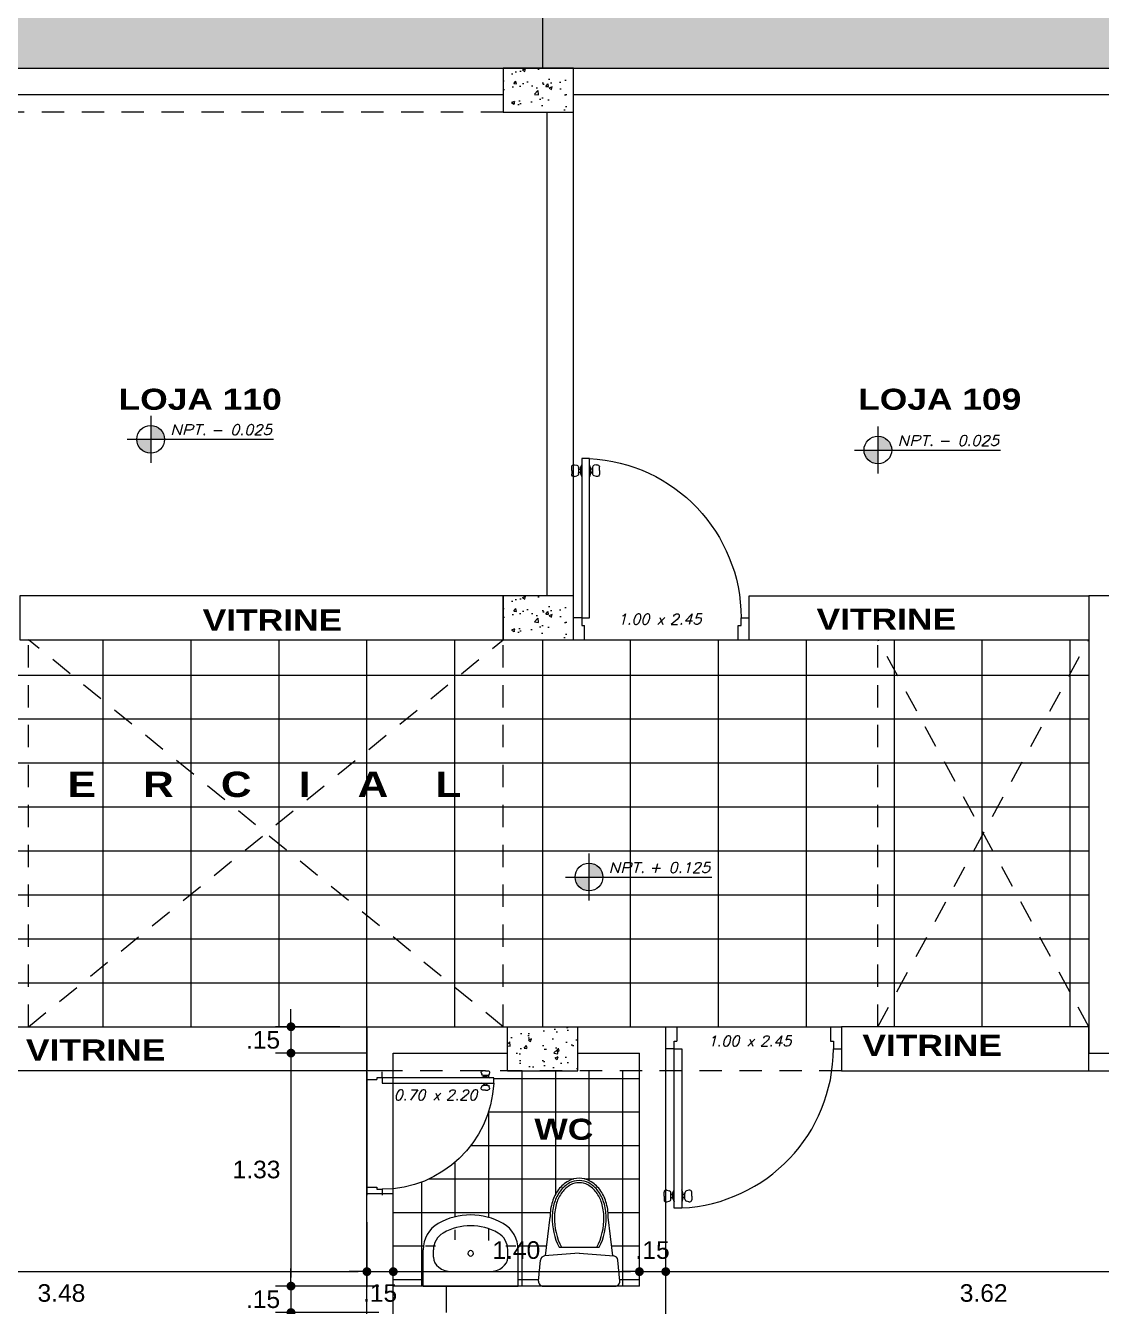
# Model space of a CAD drawing. Header units: millimetres. Extents: x 2178 to 2304, y 1220 to 1359.
# Drawn here: x 2219.09 to 2225.2, y 1332.73 to 1340.01 of the extents above; entities that cross this region are included whole.
import ezdxf
from ezdxf.enums import TextEntityAlignment as Align

# ---------------------------------------------------------------- set-up
doc = ezdxf.new("R2010")
doc.units = ezdxf.units.MM
doc.linetypes.add('CENTER', pattern=[50.800000000000004, 31.75, -6.35, 6.35, -6.35])
doc.linetypes.add('HIDDEN', pattern=[9.524999999999999, 6.35, -3.175])
doc.layers.get('0').update_dxf_attribs({"lineweight": 0})
for name, color, linetype, lineweight in [('carpinteria', 12, 'Continuous', 5), ('COTAS', 40, 'Continuous', 20), ('Ejes22', 50, 'CENTER', 9), ('Mobiliario', 52, 'Continuous', 5), ('PLUMA 1', 46, 'Continuous', 13), ('PLUMA 7', 10, 'Continuous', 0), ('PLUMA4', 160, 'Continuous', 40), ('PROY', 13, 'HIDDEN', 13), ('TEXTO', 5, 'Continuous', 18), ('TEXTOS', 42, 'Continuous', 13)]:
    doc.layers.add(name, color=color, linetype=linetype, lineweight=lineweight)
doc.layers.add('pisos....', color=7, linetype='Continuous', lineweight=5, true_color=0x7c7f7e)
doc.styles.add('ARIAL', font='arial.ttf')
doc.styles.add('ARIAL-N', font='arialbd.ttf')
doc.styles.add('SIMPLEX', font='simplex.shx', dxfattribs={"width": 1.2, "oblique": 15})
doc.dimstyles.new('RPM 50', dxfattribs={"dimtxt": 0.1, "dimasz": 0.05, "dimexe": 0.08849999999999973, "dimexo": 0.1535, "dimgap": 0.07099999999999997, "dimtad": 2, "dimtih": 1, "dimtoh": 1, "dimzin": 4, "dimdsep": 46, "dimtxsty": 'ARIAL', "dimblk": 'DOT', "dimcen": 0.4, "dimdle": 0.25, "dimclrd": 8, "dimclre": 8, "dimclrt": 9, "dimadec": 0, "dimazin": 0, "dimtfac": 1, "dimtix": 1, "dimtmove": 0, "dimatfit": 3, "dimldrblk": 'DOT', "dimfxl": 0.5, "dimfxlon": 1, "dimlwd": 0, "dimlwe": 0, "dimarcsym": 0})

# ---------------------------------------------------------------- blocks, each defined once
blk = doc.blocks.new('puerta de 0.80')
for p, q in [((0, 0.7578726278069325), (0, 0.8078726278070008)), ((0, 0.05787262780700075), (0, 0.8078726278070008)), ((0, 0.7578726278069325), (0.06500000000005457, 0.7578726278069325)), ((0.06500000000005457, 0.7578726278069325), (0.06500000000005457, 0.770372627806978)), ((0.06500000000005457, 0.770372627806978), (0.1000000000000227, 0.770372627806978)), ((0.1000000000000227, 0.770372627806978), (0.1000000000000227, 0.8078726278070008)), ((0.7699992280930701, 0.1257452267906274), (0.753031481821381, 0.1257452267906274)), ((0.7699992280930701, 0.1257452267906274), (0.7869669743646455, 0.1257452267906274)), ((0.1000000000000227, 0.08037262780703713), (0.8250000000000455, 0.08037262780703713)), ((0.1000000000000227, 0.04537262780695528), (0.1000000000000227, 0.08037262780703713)), ((0.743372223558481, 0.1131570363396577), (0.7462233707656196, 0.1025164101029077)), ((0.7820575276252839, 0.09510460055400927), (0.7558826290285197, 0.09510460055400927)), ((0.7558826290285197, 0.09510460055400927), (0.7579409285608563, 0.09510460055400927)), ((0.7820575276252839, 0.08545825626470105), (0.7558826290285197, 0.08545825626470105)), ((0.762940928560738, 0.09010460055401381), (0.762940928560738, 0.08545825626470105)), ((0.7770575276252885, 0.09010460055401381), (0.7770575276252885, 0.08545825626470105)), ((0.7841158271576205, 0.09510460055400927), (0.7820575276252839, 0.09510460055400927)), ((0.7966262326275455, 0.1131570363396577), (0.7937750854204069, 0.1025164101029077)), ((0.8250000000000455, 0.08037262780703713), (0.8250000000000455, 0.04537262780695528)), ((0, 0.007872627806932542), (0, 0.05787262780700075)), ((0, 0.05787262780700075), (0.06500000000005457, 0.05787262780700075)), ((0.06500000000005457, 0.04537262780695528), (0.06500000000005457, 0.05787262780700075)), ((0.1000000000000227, 0.04537262780695528), (0.06500000000005457, 0.04537262780695528)), ((0.8250000000000455, 0.04537262780695528), (0.1000000000000227, 0.04537262780695528)), ((0.1000000000000227, 0.04537262780695528), (0.1000000000000227, 0.007872627806932542)), ((0.743372223558481, 0.01258821927433473), (0.7462233707656196, 0.02322884551108473)), ((0.7699992280930701, 2.882325134123676e-08), (0.753031481821381, 2.882325134123676e-08)), ((0.7820575276252839, 0.04028699934929136), (0.7558826290285197, 0.04028699934929136)), ((0.7820575276252839, 0.03064065505998315), (0.7558826290285197, 0.03064065505998315)), ((0.7558826290285197, 0.03064065505998315), (0.7579409285608563, 0.03064065505998315)), ((0.762940928560738, 0.0356406550599786), (0.762940928560738, 0.04028699934929136)), ((0.7699992280930701, 2.882325134123676e-08), (0.7869669743646455, 2.882325134123676e-08)), ((0.8250000000000455, 0.04537262780695528), (0.7720000000000482, 0.04537262780695528)), ((0.7770575276252885, 0.0356406550599786), (0.7770575276252885, 0.04028699934929136)), ((0.7841158271576205, 0.03064065505998315), (0.7820575276252839, 0.03064065505998315)), ((0.7966262326275455, 0.01258821927433473), (0.7937750854204069, 0.02322884551108473))]:
    blk.add_line(p, q)
at = {"linetype": 'Continuous', "lineweight": 0}
for p, q in [((0.7558826290285197, 0.08545825626470105), (0.7419099796773025, 0.08037262780692345)), ((0.7820575276252839, 0.08545825626470105), (0.796030176976501, 0.08037262780692345)), ((0.7558826290285197, 0.04028699934929136), (0.7419099796773025, 0.04537262780695528)), ((0.7820575276252839, 0.04028699934929136), (0.796030176976501, 0.04537262780695528))]:
    blk.add_line(p, q, dxfattribs=at)
for centre, radius, start, end in [((0.1000000000000227, 0.04537262780695528), 0.725, 2.767078666097358, 90), ((0.753031481821381, 0.1157452267906365), 0.01, 90, 195.0000000000087), ((0.7869669743646455, 0.1157452267906365), 0.01, 344.9999999999912, 90), ((0.7558826290285197, 0.1051046005540002), 0.01, 195.0000000001698, 270), ((0.7579409285607426, 0.09010460055401381), 0.005, 0, 90), ((0.7820575276252839, 0.09010460055401381), 0.005, 90, 180), ((0.7841158271575068, 0.1051046005540002), 0.01, 270, 344.9999999998302), ((0.753031481821381, 0.01000002882324225), 0.01, 164.9999999999913, 270), ((0.7558826290285197, 0.02064065505999224), 0.01, 90, 164.9999999998302), ((0.7579409285607426, 0.0356406550599786), 0.005, 270, 0), ((0.7820575276252839, 0.0356406550599786), 0.005, 180, 270), ((0.7841158271575068, 0.02064065505999224), 0.01, 15.00000000016984, 90), ((0.7869669743646455, 0.01000002882324225), 0.01, 270, 15.00000000000872)]:
    blk.add_arc(centre, radius, start, end)
blk = doc.blocks.new('P')
at = {"style": 'SIMPLEX', "oblique": 15}
blk.add_text('x', height=0.06, dxfattribs=at).set_placement((-0.01697368369676155, 0.0255492955629677))
blk.add_attdef('L', text='', height=0.06, dxfattribs=at).set_placement((-0.057659880294743, 0.02554929556297481), align=Align.RIGHT)
blk.add_attdef('H', (0.05806964743619147, 0.02554929556297481), '', height=0.06, dxfattribs=at)
blk = doc.blocks.new('LAVATORIO')
at = {"layer": 'PLUMA 1', "linetype": 'Continuous', "lineweight": 20}
for p, q in [((-0.2999934783219942, 0.2071363636785648), (-0.2999934783219942, -0.02195454545901754)), ((-0.2999934783219942, 0.2071363636785648), (0.2999934783219942, 0.2071363636785648)), ((0.2999934783219942, 0.2071363636785648), (0.2999934783219942, -0.02195454545901754)), ((-0.1188260869807323, 0.1148181818415779), (0.1188260869807323, 0.1148181818415779)), ((-0.234782608743501, 0.02386363636850319), (-0.234782608743501, -0.02195454545901754)), ((0.234782608743501, 0.02386363636850319), (0.234782608743501, -0.02195454545901754))]:
    blk.add_line(p, q, dxfattribs=at)
blk.add_circle((0, 0), 0.01750000000356522, dxfattribs=at)
at = {"layer": 'PLUMA 1', "linetype": 'Continuous', "lineweight": 20, "extrusion": (0, 0, -1)}
for centre, major_axis, ratio, start_param, end_param in [((-0.1188260869807323, 0.02386363636850319), (0.1159565217627687, 2.11200665065676e-14), 0.7846746081733931, 3.141592653590338, 4.712388980384833), ((0.1188260869807323, 0.02386363636850319), (-0.1159565217627687, 9.952126509930016e-14), 0.7846746081733929, 1.570796326794223, 3.1415926535887), ((-0.1188521754517069, -0.02195454545901754), (2.795176774598603e-13, 0.1893818215381344), 0.9565217391304283, 3.638567482427635, 4.712388980383277), ((-0.1188521754517069, -0.02195454545901754), (-1.25662522260505e-12, 0.1212000033427651), 0.9565217391302343, 3.638567482442401, 4.712388980394607), ((0.1188521754517069, -0.02195454545901754), (1.256475748923904e-12, 0.1212000033427651), 0.9565217391302343, 1.57079632678498, 2.644617824737187), ((0.1188521754517069, -0.02195454545901754), (-2.791350386132135e-13, 0.1893818215381344), 0.9565217391304283, 1.570796326796306, 2.64461782475195), ((0, 0.2071363636785648), (-2.207522384136759e-16, 0.3818181859691521), 0.9565217391303741, 2.64461781258921, 3.638567494590378), ((0, 0.2071363636785648), (1.873049312265182e-16, 0.4500000041648561), 0.9565217391303545, 2.644617814432515, 3.638567492747071)]:
    blk.add_ellipse(centre, major_axis=major_axis, ratio=ratio, start_param=start_param, end_param=end_param, dxfattribs=at)
blk = doc.blocks.new('A$C17BD6781')
at = {"layer": 'Mobiliario', "linetype": 'Continuous'}
for p, q in [((0.0470258381902795, 0.2024778968581415), (0.07702583819028064, 0.4624778968581325)), ((0.4970258381902681, 0.2024778968581415), (0.467025838190267, 0.4624778968581325)), ((0.1371245447934086, 0.2600000207519599), (0.406927131587139, 0.2600000207519599)), ((2.658856601556181e-08, 0.03271609313324575), (0.01291432294007677, 0.1747733529997788)), ((0.2720258381902738, 0.2200000207519395), (0.04046188830088226, 0.2019667219995256)), ((0.2720258381902738, 0.2200000207519395), (0.5035897880796654, 0.2019667219995256)), ((0.5440516497919816, 0.03271609313324575), (0.5311373534404709, 0.1747733529997788)), ((0.0298768227825974, 2.075196903206233e-08), (0.5141748535979502, 2.075196903206233e-08))]:
    blk.add_line(p, q, dxfattribs=at)
for points in [[(0.467025838190267, 0.4624778968581325, 0.07568148098942781), (0.4514763274974598, 0.564619449634364, 0.08594715031423093), (0.409911660521658, 0.6457161817953931, 0.1060218382171382), (0.3436150782673906, 0.7032144903049868, 0.1264657149685374), (0.2720258381902738, 0.7216159645624032, 0.1264657149685252), (0.2004365981131571, 0.7032144903049868, 0.1060218382171112), (0.1341400158588897, 0.6457161817953931, 0.08594715031425326), (0.09257534888308783, 0.564619449634364, 0.07568148098944026), (0.07702583819028064, 0.4624778968581325, 0.07568148098943636)], [(0.4520258381902806, 0.4624778968581325, 0.0756814809893859), (0.4371558434836231, 0.5601558482174767, 0.08594715031428633), (0.3979260275471859, 0.6366970575473658, 0.1060218382171535), (0.3363817185640983, 0.6900737708649274, 0.1264657149685132), (0.2720258381902738, 0.7066159645624168, 0.1264657149686313), (0.2076699578163925, 0.6900737708648705, 0.1060218382170392), (0.1461256488333618, 0.6366970575473658, 0.08594715031415015), (0.1068958328969813, 0.5601558482175903, 0.07568148098951734), (0.092025838190267, 0.4624778968581325, 0.07568148098951734)], [(0.4370258381902659, 0.4624778968581325, 0.07568148098938046), (0.422835359469758, 0.5556922468005894, 0.08594715031429338), (0.3859403945727138, 0.6276779332993385, 0.1060218382171472), (0.3291483588608344, 0.6769330514248111, 0.1264657149685263), (0.2720258381902738, 0.6916159645624305, 0.1264657149686292), (0.2149033175196564, 0.6769330514248111, 0.1060218382170225), (0.1581112818078338, 0.6276779332993385, 0.08594715031417827), (0.1212163169108464, 0.5556922468007031, 0.07568148098950629), (0.1070258381902818, 0.4624778968581325, 0.07568148098950629)]]:
    blk.add_lwpolyline(points, format="xyb", dxfattribs=at)
for centre, radius, start, end in [((0.5137349313203856, 0.4501454030077241), 0.4218893808016409, 178.3249151335759, 206.7885795011672), ((0.5137349313203856, 0.4501454030077241), 0.4068893808016409, 178.3249151335759, 207.8601275501853), ((0.03031674506016202, 0.4501454030077241), 0.4068893808016409, 332.1398724498131, 1.675084866424104), ((0.03031674506016202, 0.4501454030077241), 0.4218893808016409, 333.2114204988328, 1.675084866424104), ((0.04279111913410816, 0.1720572806184748), 0.03, 94.45298473469602, 174.8055710922652), ((0.5012605572464395, 0.1720572806184748), 0.03, 5.194428907734862, 85.54701526530398), ((0.0298768227825974, 0.03000002075194175), 0.03, 174.8055710922652, 270), ((0.5141748535979502, 0.03000002075194175), 0.03, 270, 5.194428907734862)]:
    blk.add_arc(centre, radius, start, end, dxfattribs=at)
blk = doc.blocks.new('_DOT')
at = {"color": 0, "linetype": 'ByBlock'}
blk.add_line((-0.5, 0), (-1, 0), dxfattribs=at)
at = {"color": 0, "linetype": 'ByBlock', "const_width": 0.5}
blk.add_lwpolyline([(-0.25, 0, 1), (0.25, 0, 1)], format="xyb", close=True, dxfattribs=at)
blk = doc.blocks.new('*D984')
at = {"color": 8, "lineweight": 0, "transparency": 16777216}
for p, q in [((2218.051313205591, 1344.919712895096), (2218.051313205591, 1345.508212895096)), ((2221.801313205591, 1344.919712895096), (2221.801313205591, 1345.508212895096)), ((2218.101313205591, 1345.419712895096), (2221.751313205591, 1345.419712895096))]:
    blk.add_line(p, q, dxfattribs=at)
at = {"layer": 'Defpoints', "color": 0, "transparency": 16777216}
for p in [(2221.801313205591, 1345.419712895096), (2221.801313205591, 1339.769712895096), (2218.051313205591, 1338.819712895096)]:
    blk.add_point(p, dxfattribs=at)
at = {"color": 8, "lineweight": 0, "transparency": 16777216, "xscale": 0.05, "yscale": 0.05, "zscale": 0.05, "rotation": 180}
blk.add_blockref('_DOT', (2218.051313205591, 1345.419712895096), dxfattribs=at)
at = {"color": 8, "lineweight": 0, "transparency": 16777216, "xscale": 0.05, "yscale": 0.05, "zscale": 0.05}
blk.add_blockref('_DOT', (2221.801313205591, 1345.419712895096), dxfattribs=at)
at = {"color": 9, "transparency": 16777216, "insert": (2219.926313205591, 1345.541804300281), "char_height": 0.1, "attachment_point": 5, "style": 'ARIAL'}
blk.add_mtext('3.75', dxfattribs=at)
blk = doc.blocks.new('*D985')
at = {"color": 8, "lineweight": 0, "transparency": 16777216}
for p, q in [((2221.801313205591, 1344.919712895096), (2221.801313205591, 1345.508212895096)), ((2222.201313205591, 1344.919712895096), (2222.201313205591, 1345.508212895096)), ((2221.851313205591, 1345.419712895096), (2222.151313205591, 1345.419712895096))]:
    blk.add_line(p, q, dxfattribs=at)
at = {"layer": 'Defpoints', "color": 0, "transparency": 16777216}
for p in [(2222.201313205591, 1345.419712895096), (2221.801313205591, 1339.769712895096), (2222.201313205591, 1339.769712895096)]:
    blk.add_point(p, dxfattribs=at)
at = {"color": 8, "lineweight": 0, "transparency": 16777216, "xscale": 0.05, "yscale": 0.05, "zscale": 0.05, "rotation": 180}
blk.add_blockref('_DOT', (2221.801313205591, 1345.419712895096), dxfattribs=at)
at = {"color": 8, "lineweight": 0, "transparency": 16777216, "xscale": 0.05, "yscale": 0.05, "zscale": 0.05}
blk.add_blockref('_DOT', (2222.201313205591, 1345.419712895096), dxfattribs=at)
at = {"color": 9, "transparency": 16777216, "insert": (2222.001313205591, 1345.541770193869), "char_height": 0.1, "attachment_point": 5, "style": 'ARIAL'}
blk.add_mtext('.40', dxfattribs=at)
blk = doc.blocks.new('*D986')
at = {"color": 8, "lineweight": 0, "transparency": 16777216}
for p, q in [((2222.201313205591, 1344.919712895096), (2222.201313205591, 1345.508212895096)), ((2226.181313205591, 1344.919712895096), (2226.181313205591, 1345.508212895096)), ((2222.251313205591, 1345.419712895096), (2226.131313205591, 1345.419712895096))]:
    blk.add_line(p, q, dxfattribs=at)
at = {"layer": 'Defpoints', "color": 0, "transparency": 16777216}
for p in [(2226.181313205591, 1345.419712895096), (2222.201313205591, 1339.769712895096), (2226.181313205591, 1339.769712895096)]:
    blk.add_point(p, dxfattribs=at)
at = {"color": 8, "lineweight": 0, "transparency": 16777216, "xscale": 0.05, "yscale": 0.05, "zscale": 0.05, "rotation": 180}
blk.add_blockref('_DOT', (2222.201313205591, 1345.419712895096), dxfattribs=at)
at = {"color": 8, "lineweight": 0, "transparency": 16777216, "xscale": 0.05, "yscale": 0.05, "zscale": 0.05}
blk.add_blockref('_DOT', (2226.181313205591, 1345.419712895096), dxfattribs=at)
at = {"color": 9, "transparency": 16777216, "insert": (2224.191313205591, 1345.541804300281), "char_height": 0.1, "attachment_point": 5, "style": 'ARIAL'}
blk.add_mtext('3.98', dxfattribs=at)
blk = doc.blocks.new('N')
at = {"linetype": 'Continuous'}
h = blk.add_hatch(color=256, dxfattribs=at)
h.paths.add_polyline_path([(0, 0.1000000000000085), (0, 0), (0.1000000000000014, 0, 0.4142135623730981)])
h.paths.add_polyline_path([(-0.1000000000000014, 0, 0.4142135623730981), (0, -0.1000000000000085), (0, 0)])
for points in [[(0, 0.1700000000000017), (0, -0.1700000000000017)], [(-0.1700000000000017, 0), (0.8870854846603891, 0)]]:
    blk.add_lwpolyline(points)
blk.add_circle((0, 0), 0.1)
at = {"color": 64, "style": 'SIMPLEX', "oblique": 15, "width": 1.2}
blk.add_text('NPT.', height=0.075, dxfattribs=at).set_placement((0.1397908554024241, 0.03140925992012455))
at = {"color": 64, "style": 'SIMPLEX', "oblique": 15, "width": 1.062312430358449}
blk.add_attdef('NIV', text='', height=0.075, dxfattribs=at).set_placement((0.434891932751043, 0.03140925992012455), (0.8749927967566862, 0.03140925992012455), align=Align.FIT)
blk = doc.blocks.new('*D936')
at = {"color": 8, "lineweight": 0, "transparency": 16777216}
for p, q in [((2221.02631320559, 1333.209324345765), (2221.02631320559, 1332.838712895096)), ((2217.55131320559, 1332.927212895097), (2217.55131320559, 1333.015712895097)), ((2217.60131320559, 1332.927212895097), (2220.97631320559, 1332.927212895097))]:
    blk.add_line(p, q, dxfattribs=at)
at = {"layer": 'Defpoints', "color": 0, "transparency": 16777216}
for p in [(2221.02631320559, 1333.362824345765), (2217.55131320559, 1332.927212895097), (2221.02631320559, 1332.927212895097)]:
    blk.add_point(p, dxfattribs=at)
at = {"color": 8, "lineweight": 0, "transparency": 16777216, "xscale": 0.05, "yscale": 0.05, "zscale": 0.05, "rotation": 180}
blk.add_blockref('_DOT', (2217.55131320559, 1332.927212895097), dxfattribs=at)
at = {"color": 8, "lineweight": 0, "transparency": 16777216, "xscale": 0.05, "yscale": 0.05, "zscale": 0.05}
blk.add_blockref('_DOT', (2221.02631320559, 1332.927212895097), dxfattribs=at)
at = {"color": 9, "transparency": 16777216, "insert": (2219.28881320559, 1332.805121489912), "char_height": 0.1, "attachment_point": 5, "style": 'ARIAL'}
blk.add_mtext('3.48', dxfattribs=at)
blk = doc.blocks.new('*D937')
at = {"color": 8, "lineweight": 0, "transparency": 16777216}
for p, q in [((2221.02631320559, 1333.209324345765), (2221.02631320559, 1332.838712895096)), ((2221.17631320559, 1332.927212895097), (2221.17631320559, 1333.015712895097)), ((2220.97631320559, 1332.927212895097), (2220.92631320559, 1332.927212895097)), ((2221.02631320559, 1332.927212895097), (2221.17631320559, 1332.927212895097)), ((2221.22631320559, 1332.927212895097), (2221.27631320559, 1332.927212895097))]:
    blk.add_line(p, q, dxfattribs=at)
at = {"layer": 'Defpoints', "color": 0, "transparency": 16777216}
for p in [(2221.02631320559, 1333.362824345765), (2221.17631320559, 1332.927212895097), (2221.17631320559, 1332.844712895096)]:
    blk.add_point(p, dxfattribs=at)
at = {"color": 8, "lineweight": 0, "transparency": 16777216, "xscale": 0.05, "yscale": 0.05, "zscale": 0.05}
blk.add_blockref('_DOT', (2221.02631320559, 1332.927212895097), dxfattribs=at)
at = {"color": 8, "lineweight": 0, "transparency": 16777216, "xscale": 0.05, "yscale": 0.05, "zscale": 0.05, "rotation": 180}
blk.add_blockref('_DOT', (2221.17631320559, 1332.927212895097), dxfattribs=at)
at = {"color": 9, "transparency": 16777216, "insert": (2221.10131320559, 1332.805155596324), "char_height": 0.1, "attachment_point": 5, "style": 'ARIAL'}
blk.add_mtext('.15', dxfattribs=at)
blk = doc.blocks.new('*D938')
at = {"color": 8, "lineweight": 0, "transparency": 16777216}
for p, q in [((2221.17631320559, 1332.927212895097), (2221.17631320559, 1333.015712895097)), ((2222.57631320559, 1332.927212895097), (2222.57631320559, 1333.015712895097)), ((2221.22631320559, 1332.927212895097), (2222.52631320559, 1332.927212895097))]:
    blk.add_line(p, q, dxfattribs=at)
at = {"layer": 'Defpoints', "color": 0, "transparency": 16777216}
for p in [(2222.57631320559, 1332.927212895097), (2221.17631320559, 1332.844712895096), (2222.57631320559, 1332.844712895096)]:
    blk.add_point(p, dxfattribs=at)
at = {"color": 8, "lineweight": 0, "transparency": 16777216, "xscale": 0.05, "yscale": 0.05, "zscale": 0.05, "rotation": 180}
blk.add_blockref('_DOT', (2221.17631320559, 1332.927212895097), dxfattribs=at)
at = {"color": 8, "lineweight": 0, "transparency": 16777216, "xscale": 0.05, "yscale": 0.05, "zscale": 0.05}
blk.add_blockref('_DOT', (2222.57631320559, 1332.927212895097), dxfattribs=at)
at = {"color": 9, "transparency": 16777216, "insert": (2221.87631320559, 1333.049270193869), "char_height": 0.1, "attachment_point": 5, "style": 'ARIAL'}
blk.add_mtext('1.40', dxfattribs=at)
blk = doc.blocks.new('*D939')
at = {"color": 8, "lineweight": 0, "transparency": 16777216}
for p, q in [((2222.57631320559, 1332.927212895097), (2222.57631320559, 1333.015712895097)), ((2222.72631320559, 1332.927212895097), (2222.72631320559, 1333.015712895097)), ((2222.52631320559, 1332.927212895097), (2222.47631320559, 1332.927212895097)), ((2222.57631320559, 1332.927212895097), (2222.72631320559, 1332.927212895097)), ((2222.776313205591, 1332.927212895097), (2222.82631320559, 1332.927212895097))]:
    blk.add_line(p, q, dxfattribs=at)
at = {"layer": 'Defpoints', "color": 0, "transparency": 16777216}
for p in [(2222.72631320559, 1332.927212895097), (2222.72631320559, 1332.927212895097), (2222.57631320559, 1332.844712895096)]:
    blk.add_point(p, dxfattribs=at)
at = {"color": 8, "lineweight": 0, "transparency": 16777216, "xscale": 0.05, "yscale": 0.05, "zscale": 0.05}
blk.add_blockref('_DOT', (2222.57631320559, 1332.927212895097), dxfattribs=at)
at = {"color": 8, "lineweight": 0, "transparency": 16777216, "xscale": 0.05, "yscale": 0.05, "zscale": 0.05, "rotation": 180}
blk.add_blockref('_DOT', (2222.72631320559, 1332.927212895097), dxfattribs=at)
at = {"color": 9, "transparency": 16777216, "insert": (2222.65131320559, 1333.049270193869), "char_height": 0.1, "attachment_point": 5, "style": 'ARIAL'}
blk.add_mtext('.15', dxfattribs=at)
blk = doc.blocks.new('*D940')
at = {"color": 8, "lineweight": 0, "transparency": 16777216}
for p, q in [((2226.342394752914, 1333.427212895097), (2226.342394752914, 1332.838712895096)), ((2222.72631320559, 1332.927212895097), (2222.72631320559, 1333.015712895097)), ((2222.776313205591, 1332.927212895097), (2226.292394752913, 1332.927212895097))]:
    blk.add_line(p, q, dxfattribs=at)
at = {"layer": 'Defpoints', "color": 0, "transparency": 16777216}
for p in [(2226.342394752914, 1334.319712895092), (2222.72631320559, 1332.927212895097), (2226.342394752914, 1332.927212895097)]:
    blk.add_point(p, dxfattribs=at)
at = {"color": 8, "lineweight": 0, "transparency": 16777216, "xscale": 0.05, "yscale": 0.05, "zscale": 0.05, "rotation": 180}
blk.add_blockref('_DOT', (2222.72631320559, 1332.927212895097), dxfattribs=at)
at = {"color": 8, "lineweight": 0, "transparency": 16777216, "xscale": 0.05, "yscale": 0.05, "zscale": 0.05}
blk.add_blockref('_DOT', (2226.342394752914, 1332.927212895097), dxfattribs=at)
at = {"color": 9, "transparency": 16777216, "insert": (2224.534353979252, 1332.805121489912), "char_height": 0.1, "attachment_point": 5, "style": 'ARIAL'}
blk.add_mtext('3.62', dxfattribs=at)
blk = doc.blocks.new('*D1078')
at = {"color": 8, "lineweight": 0, "transparency": 16777216}
for p, q in [((2220.594520668615, 1334.369712895097), (2220.594520668615, 1334.419712895097)), ((2220.872813205591, 1334.319712895097), (2220.506020668615, 1334.319712895097)), ((2220.594520668615, 1334.319712895097), (2220.594520668615, 1334.169712895097)), ((2221.022813205591, 1334.169712895097), (2220.506020668615, 1334.169712895097)), ((2220.594520668615, 1334.119712895097), (2220.594520668615, 1334.069712895097))]:
    blk.add_line(p, q, dxfattribs=at)
at = {"layer": 'Defpoints', "color": 0, "transparency": 16777216}
for p in [(2221.026313205591, 1334.319712895097), (2220.594520668615, 1334.169712895097), (2221.176313205591, 1334.169712895097)]:
    blk.add_point(p, dxfattribs=at)
at = {"color": 8, "lineweight": 0, "transparency": 16777216, "xscale": 0.05, "yscale": 0.05, "zscale": 0.05}
for p, rotation in [((2220.594520668615, 1334.319712895097), 270), ((2220.594520668615, 1334.169712895097), 90)]:
    blk.add_blockref('_DOT', p, dxfattribs=dict(at, rotation=rotation))
at = {"color": 9, "transparency": 16777216, "insert": (2220.435560232053, 1334.244712895096), "char_height": 0.1, "attachment_point": 5, "style": 'ARIAL'}
blk.add_mtext('.15', dxfattribs=at)
blk = doc.blocks.new('*D1079')
at = {"color": 8, "lineweight": 0, "transparency": 16777216}
for p, q in [((2221.022813205591, 1334.169712895097), (2220.506020668615, 1334.169712895097)), ((2220.594520668615, 1334.119712895097), (2220.594520668615, 1332.894712895097)), ((2221.094520668615, 1332.844712895097), (2220.506020668615, 1332.844712895097))]:
    blk.add_line(p, q, dxfattribs=at)
at = {"layer": 'Defpoints', "color": 0, "transparency": 16777216}
for p in [(2221.176313205591, 1334.169712895097), (2220.594520668615, 1332.844712895097), (2221.476313205591, 1332.844712895097)]:
    blk.add_point(p, dxfattribs=at)
at = {"color": 8, "lineweight": 0, "transparency": 16777216, "xscale": 0.05, "yscale": 0.05, "zscale": 0.05}
for p, rotation in [((2220.594520668615, 1334.169712895097), 90), ((2220.594520668615, 1332.844712895097), 270)]:
    blk.add_blockref('_DOT', p, dxfattribs=dict(at, rotation=rotation))
at = {"color": 9, "transparency": 16777216, "insert": (2220.398350136555, 1333.507212895096), "char_height": 0.1, "attachment_point": 5, "style": 'ARIAL'}
blk.add_mtext('1.33', dxfattribs=at)
blk = doc.blocks.new('*D1080')
at = {"color": 8, "lineweight": 0, "transparency": 16777216}
for p, q in [((2220.594520668615, 1332.894712895097), (2220.594520668615, 1332.944712895097)), ((2221.094520668615, 1332.844712895097), (2220.506020668615, 1332.844712895097)), ((2220.594520668615, 1332.844712895097), (2220.594520668615, 1332.694712895097)), ((2221.094520668615, 1332.694712895097), (2220.506020668615, 1332.694712895097)), ((2220.594520668615, 1332.644712895097), (2220.594520668615, 1332.594712895097))]:
    blk.add_line(p, q, dxfattribs=at)
at = {"layer": 'Defpoints', "color": 0, "transparency": 16777216}
for p in [(2221.476313205591, 1332.844712895097), (2220.594520668615, 1332.694712895097), (2221.476313205591, 1332.694712895097)]:
    blk.add_point(p, dxfattribs=at)
at = {"color": 8, "lineweight": 0, "transparency": 16777216, "xscale": 0.05, "yscale": 0.05, "zscale": 0.05}
for p, rotation in [((2220.594520668615, 1332.844712895097), 270), ((2220.594520668615, 1332.694712895097), 90)]:
    blk.add_blockref('_DOT', p, dxfattribs=dict(at, rotation=rotation))
at = {"color": 9, "transparency": 16777216, "insert": (2220.435560232053, 1332.769712895096), "char_height": 0.1, "attachment_point": 5, "style": 'ARIAL'}
blk.add_mtext('.15', dxfattribs=at)

msp = doc.modelspace()

# ---------------------------------------------------------------- hatches: boundary and pattern name
h = msp.add_hatch()
h.set_pattern_fill('AR-SAND', color=256, scale=0.009000000000000001)
h.set_pattern_definition([(37.50000000000001, (0, 0), (-0.01440028166385641, 0.4404719135964082), [0, -0.3474720000000001, 0, -0.38862, 0, -0.3714750000000001]), (7.499999999999999, (0, 0), (0.4045709548242024, 0.6451425905115189), [0, -0.187452, 0, -0.3131820000000001, 0, -0.120015]), (327.5, (-0.281178, 0), (0.7118931332173122, 0.001293466210691186), [0, -0.1143, 0, -0.41148, 0, -0.5372100000000001]), (317.5, (-0.281178, 0), (0.6872008072250675, 0.2006363909314947), [0, -0.05715000000000001, 0, -0.269748, 0, -0.3086100000000001])])
h.paths.add_polyline_path([(2232.182974461064, 1343.987019787507), (2226.431313205591, 1343.979330515022), (2226.431313205591, 1339.769712895096), (2229.031313205591, 1339.769712895096, -1), (2229.511313205591, 1339.769712895096, -1), (2229.031313205591, 1339.769712895096), (2226.431313205591, 1339.769712895096), (2226.380327854285, 1336.644712895097), (2229.031313205591, 1336.644712895097, -1), (2229.511313205591, 1336.644712895097, -1), (2229.031313205591, 1336.644712895097), (2226.380327854285, 1336.644712895097), (2226.340355338862, 1334.194712895096), (2229.037712207929, 1334.194712895096, -0.05792422511702389), (2229.031313205591, 1334.249763543513, -1), (2229.511313205591, 1334.249763543513, -0.8904945671120889), (2229.037712207929, 1334.194712895096), (2226.340355338862, 1334.194712895096), (2226.27631320559, 1330.269435117319), (2229.031341468728, 1330.273118255473, -0.9834537548927721), (2229.511274236881, 1330.27375986729), (2232.201302616187, 1330.277356108494)])
h.paths.add_polyline_path([(2226.431313205591, 1343.979330515022), (2222.02631320559, 1343.973441565066), (2222.02631320559, 1339.769712895096), (2226.431313205591, 1339.769712895096)])
h.paths.add_polyline_path([(2222.02631320559, 1343.973441565066), (2217.32631320559, 1343.967158235941), (2217.32631320559, 1339.769712895096), (2222.02631320559, 1339.769712895096)])
h.paths.add_polyline_path([(2217.32631320559, 1343.967158235941), (2215.58621333265, 1343.964831933768, -0.9785559481343978), (2215.10632651686, 1343.964190383384), (2212.37491100412, 1343.960538812609), (2212.231345879911, 1340.394712895096), (2215.106262970665, 1340.394712895096, -1), (2215.586262970665, 1340.394712895096, -1), (2215.106262970665, 1340.394712895096), (2212.231345879911, 1340.394712895096), (2212.22631320559, 1340.269712895096), (2212.22631320559, 1339.769712895096), (2212.751313205591, 1339.769712895096), (2217.32631320559, 1339.769712895096)])
h.paths.add_polyline_path([(2213.996396667805, 1342.015790657715), (2214.318292984313, 1342.015790657715), (2214.318292984313, 1342.221861599053), (2213.996396667805, 1342.221861599053)], flags=24)
h.paths.add_polyline_path([(2213.989575385403, 1343.740756551303), (2214.233777295363, 1343.740756551303), (2214.233777295363, 1343.94682749264), (2213.989575385403, 1343.94682749264)], flags=24)
h.paths.add_polyline_path([(2213.989575385403, 1339.915756551303), (2214.233777295363, 1339.915756551303), (2214.233777295363, 1340.12182749264), (2213.989575385403, 1340.12182749264)], flags=24)
h.paths.add_polyline_path([(2213.989575385403, 1340.290756551303), (2214.233777295363, 1340.290756551303), (2214.233777295363, 1340.49682749264), (2213.989575385403, 1340.49682749264)], flags=24)
h.paths.add_polyline_path([(2214.996396667806, 1342.078290657715), (2215.318292984313, 1342.078290657715), (2215.318292984313, 1342.284361599053), (2214.996396667806, 1342.284361599053)], flags=24)
h.paths.add_polyline_path([(2214.672404853344, 1339.978290657715), (2214.916606763303, 1339.978290657715), (2214.916606763303, 1340.184361599052), (2214.672404853344, 1340.184361599052)], flags=24)
h = msp.add_hatch()
h.set_pattern_fill('AR-CONC', color=256, scale=0.001)
h.set_pattern_definition([(49.99999999999999, (1023.793095671087, -423.9564722311441), (0.182184668996004, -0.01593908553890309), [0.01905, -0.20955]), (355, (1023.793095671087, -423.9564722311441), (-0.03524342142496934, 0.1910568452390352), [0.01524, -0.16764058417]), (100.4514447, (1023.808277678087, -423.9578004846442), (0.1469412470903533, 0.1751177519121951), [0.01619000879999998, -0.1780902445999998]), (46.18420000000001, (1023.793095671087, -423.9056722311441), (0.2710790408921299, -0.04204232793272715), [0.028575, -0.314325]), (96.63555760999992, (1023.815685571087, -423.9091757311442), (0.237404134051503, 0.2474261245977215), [0.02428502314, -0.26713560816]), (351.1841511700001, (1023.793095671087, -423.9056722311441), (0.237404134064977, 0.2474261245855326), [0.02285996707, -0.25145973192]), (21, (1023.818495671087, -423.9183722311441), (0.1516143912691325, -0.1022651981870876), [0.01905, -0.20955]), (326.0000000000001, (1023.818495671087, -423.9183722311441), (0.06180202834764707, 0.1841879661223193), [0.01524, -0.16764]), (71.45144499999999, (1023.831130203687, -423.926894331044), (0.2134164192787162, 0.08192276888590524), [0.0161900088, -0.1780899376]), (37.50000000000001, (1023.793095671087, -423.9564722311441), (0.003088603250591816, 0.0845550388731531), [0, -0.165608, 0, -0.17018, 0, -0.168275]), (7.499999999999999, (1023.793095671087, -423.9564722311441), (0.06681966251030574, 0.1001805748181195), [0, -0.09702799999999999, 0, -0.161798, 0, -0.06413500000000001]), (327.5, (1023.736453671087, -423.9564722311441), (0.1355905951668714, -0.005728743992673458), [0, -0.0635, 0, -0.19812, 0, -0.26289]), (317.5, (1023.711053671087, -423.9564722311441), (0.148129181386018, 0.02542649103333302), [0, -0.08255, 0, -0.131572, 0, -0.18669])])
h.paths.add_polyline_path([(2221.801313205591, 1339.519712895096), (2222.201313205591, 1339.519712895096), (2222.201313205591, 1339.769712895096), (2221.801313205591, 1339.769712895096)])
h = msp.add_hatch()
h.set_pattern_fill('AR-CONC', color=256, scale=0.001)
h.set_pattern_definition([(49.99999999999999, (1023.793095671087, -426.9564722311436), (0.182184668996004, -0.01593908553890309), [0.01905, -0.20955]), (355, (1023.793095671087, -426.9564722311436), (-0.03524342142496934, 0.1910568452390352), [0.01524, -0.16764058417]), (100.4514447, (1023.808277678087, -426.9578004846437), (0.1469412470903533, 0.1751177519121951), [0.01619000879999998, -0.1780902445999998]), (46.18420000000001, (1023.793095671087, -426.9056722311436), (0.2710790408921299, -0.04204232793272715), [0.028575, -0.314325]), (96.63555760999992, (1023.815685571087, -426.9091757311437), (0.237404134051503, 0.2474261245977215), [0.02428502314, -0.26713560816]), (351.1841511700001, (1023.793095671087, -426.9056722311436), (0.237404134064977, 0.2474261245855326), [0.02285996707, -0.25145973192]), (21, (1023.818495671087, -426.9183722311436), (0.1516143912691325, -0.1022651981870876), [0.01905, -0.20955]), (326.0000000000001, (1023.818495671087, -426.9183722311436), (0.06180202834764707, 0.1841879661223193), [0.01524, -0.16764]), (71.45144499999999, (1023.831130203687, -426.9268943310435), (0.2134164192787162, 0.08192276888590524), [0.0161900088, -0.1780899376]), (37.50000000000001, (1023.793095671087, -426.9564722311436), (0.003088603250591816, 0.0845550388731531), [0, -0.165608, 0, -0.17018, 0, -0.168275]), (7.499999999999999, (1023.793095671087, -426.9564722311436), (0.06681966251030574, 0.1001805748181195), [0, -0.09702799999999999, 0, -0.161798, 0, -0.06413500000000001]), (327.5, (1023.736453671087, -426.9564722311436), (0.1355905951668714, -0.005728743992673458), [0, -0.0635, 0, -0.19812, 0, -0.26289]), (317.5, (1023.711053671087, -426.9564722311436), (0.148129181386018, 0.02542649103333302), [0, -0.08255, 0, -0.131572, 0, -0.18669])])
h.paths.add_polyline_path([(2221.801313205591, 1336.519712895097), (2222.201313205591, 1336.519712895097), (2222.201313205591, 1336.769712895097), (2221.801313205591, 1336.769712895097)])
h = msp.add_hatch()
h.set_pattern_fill('AR-CONC', color=256, scale=0.001)
h.set_pattern_definition([(49.99999999999999, (1019.093095671087, -426.9564722311436), (0.182184668996004, -0.01593908553890309), [0.01905, -0.20955]), (355, (1019.093095671087, -426.9564722311436), (-0.03524342142496934, 0.1910568452390352), [0.01524, -0.16764058417]), (100.4514447, (1019.108277678087, -426.9578004846437), (0.1469412470903533, 0.1751177519121951), [0.01619000879999999, -0.1780902445999999]), (46.18420000000001, (1019.093095671087, -426.9056722311436), (0.2710790408921299, -0.04204232793272715), [0.028575, -0.314325]), (96.63555760999992, (1019.115685571087, -426.9091757311437), (0.237404134051503, 0.2474261245977215), [0.02428502314, -0.26713560816]), (351.1841511700001, (1019.093095671087, -426.9056722311436), (0.237404134064977, 0.2474261245855326), [0.02285996707, -0.25145973192]), (21, (1019.118495671087, -426.9183722311436), (0.1516143912691325, -0.1022651981870876), [0.01905, -0.20955]), (326.0000000000001, (1019.118495671087, -426.9183722311436), (0.06180202834764707, 0.1841879661223193), [0.01524, -0.16764]), (71.45144499999999, (1019.131130203687, -426.9268943310435), (0.2134164192787162, 0.08192276888590524), [0.0161900088, -0.1780899376]), (37.50000000000001, (1019.093095671087, -426.9564722311436), (0.003088603250591816, 0.0845550388731531), [0, -0.165608, 0, -0.17018, 0, -0.168275]), (7.499999999999999, (1019.093095671087, -426.9564722311436), (0.06681966251030574, 0.1001805748181195), [0, -0.09702799999999999, 0, -0.161798, 0, -0.06413500000000001]), (327.5, (1019.036453671087, -426.9564722311436), (0.1355905951668714, -0.005728743992673458), [0, -0.0635, 0, -0.19812, 0, -0.26289]), (317.5, (1019.011053671087, -426.9564722311436), (0.148129181386018, 0.02542649103333302), [0, -0.08255, 0, -0.131572, 0, -0.18669])])
h.paths.add_polyline_path([(2222.22631320559, 1334.319712895096), (2221.82631320559, 1334.319712895096), (2221.82631320559, 1334.069712895096), (2222.22631320559, 1334.069712895096)])
at = {"layer": 'pisos....'}
h = msp.add_hatch(dxfattribs=at)
h.set_pattern_fill('NET', color=256, scale=0.06)
h.set_pattern_definition([(0, (1019.093095671087, -426.9564722311436), (0, 0.1905), []), (90, (1019.093095671087, -426.9564722311436), (-0.1905, 1.166437552015814e-17), [])])
edge = h.paths.add_edge_path()
edge.add_line((2221.17631320559, 1333.398723171207), (2221.17631320559, 1333.369712895096))
edge.add_line((2221.17631320559, 1333.369712895096), (2221.17631320559, 1332.844712895096))
edge.add_line((2221.17631320559, 1332.844712895096), (2221.346331585296, 1332.844712895096))
edge.add_line((2221.346331585295, 1332.844712895096), (2221.346331585295, 1333.051100522497))
edge.add_ellipse((2221.509358757879, 1333.05089471332), major_axis=(-2.502032902658902e-13, 0.1704436393843569), ratio=0.9565217391305934, start_angle=28.47456021661742, end_angle=89.99999999991951, ccw=False)
edge.add_ellipse((2221.616325715785, 1332.844712895097), major_axis=(2.081165902565789e-16, 0.4050000037482276), ratio=0.9565217391312869, start_angle=-28.474560807873218, end_angle=28.474560807873218, ccw=False)
edge.add_ellipse((2221.723292673692, 1333.05089471332), major_axis=(2.499907131296124e-13, 0.170443639384357), ratio=0.956521739130593, start_angle=-89.99999999991962, end_angle=-28.474560216617476, ccw=False)
edge.add_line((2221.886319846275, 1333.051100522497), (2221.886319846275, 1332.844712895096))
edge.add_line((2221.886319846275, 1332.844712895096), (2222.027761223881, 1332.844712895096))
edge.add_arc((2222.027761223881, 1332.870212895096), 0.02549999999999673, 174.8055710924502, 270, ccw=False)
edge.add_line((2222.002365947116, 1332.87252155662), (2222.013343099015, 1332.993270227507))
edge.add_arc((2222.03873837578, 1332.990961565983), 0.02550000000009441, 94.45298473487009, 174.8055710924502, ccw=False)
edge.add_line((2222.036758529572, 1333.016384591157), (2222.042337886978, 1333.016819089787))
edge.add_line((2222.042337886978, 1333.016819089787), (2222.067837886978, 1333.237819089787))
edge.add_arc((2222.359598883598, 1333.237819089787), 0.291760996619687, 162.6880842841479, 180, ccw=False)
edge.add_arc((2222.297746407944, 1333.257098102821), 0.2269735820387949, 143.0387361214156, 162.6880842841864, ccw=False)
edge.add_arc((2222.25850966199, 1333.286623542788), 0.1778688588614339, 118.83075468146899, 143.0387361213606, ccw=False)
edge.add_arc((2222.233587886978, 1333.33189850032), 0.1261879470156083, 90.00000000010323, 118.83075468145199, ccw=False)
edge.add_arc((2222.233587886978, 1333.331898500319), 0.1261879470160389, 61.16924531795547, 89.99999999989672, ccw=False)
edge.add_arc((2222.208666111967, 1333.286623542788), 0.1778688588609801, 36.96126387970901, 61.169245317998275, ccw=False)
edge.add_arc((2222.169429366012, 1333.257098102821), 0.2269735820391569, 17.311915715306895, 36.96126387969781, ccw=False)
edge.add_arc((2222.107576890358, 1333.237819089787), 0.2917609966197344, 0, 17.311915715316673, ccw=False)
edge.add_line((2222.399337886978, 1333.237819089787), (2222.424837886978, 1333.016819089787))
edge.add_line((2222.424837886978, 1333.016819089787), (2222.430417244384, 1333.016384591157))
edge.add_arc((2222.428437398175, 1332.990961565983), 0.0255000000000944, 5.1944289075498205, 85.54701526512991, ccw=False)
edge.add_line((2222.453832674941, 1332.993270227507), (2222.464809826839, 1332.87252155662))
edge.add_arc((2222.439414550075, 1332.870212895096), 0.02549999999999673, -90, 5.1944289075498205, ccw=False)
edge.add_line((2222.439414550075, 1332.844712895096), (2222.57631320559, 1332.844712895096))
edge.add_line((2222.57631320559, 1332.844712895096), (2222.57631320559, 1334.069712895096))
edge.add_line((2222.57631320559, 1334.069712895096), (2221.714909308159, 1334.069712869876))
edge.add_arc((2221.714909308159, 1334.060962869876), 0.008749999999939013, -15.000000001035914, 90, ccw=False)
edge.add_line((2221.723361159139, 1334.058698203231), (2221.720866405333, 1334.049387655274))
edge.add_arc((2221.712414554353, 1334.051652321919), 0.008750000000019478, 270, 345.0000000004023, ccw=False)
edge.add_line((2221.712414554353, 1334.042902321919), (2221.710613542262, 1334.042902321919))
edge.add_arc((2221.710613542262, 1334.038527321919), 0.00437499999998181, 90, 180)
edge.add_line((2221.706238542262, 1334.038527321919), (2221.706238542262, 1334.034461770666))
edge.add_line((2221.706238542262, 1334.034461770666), (2221.710613542262, 1334.034461770666))
edge.add_line((2221.710613542262, 1334.034461770666), (2221.722839610444, 1334.030011845765))
edge.add_line((2221.722839610445, 1334.030011845765), (2221.74818820559, 1334.030011845765))
edge.add_line((2221.74818820559, 1334.030011845765), (2221.74818820559, 1333.999386845765))
edge.add_line((2221.74818820559, 1333.999386845765), (2221.747448550248, 1333.999386845765))
edge.add_arc((2221.11381320559, 1334.030011845765), 0.6343750000001276, 275.65407666117903, 357.2329213338944, ccw=False)

# ---------------------------------------------------------------- linework, layer by layer
for points in [[(2219.051313205591, 1336.519712895097), (2221.801313205591, 1336.519712895097), (2221.801313205591, 1336.769712895097), (2219.051313205591, 1336.769712895097)], [(2218.55131320559, 1334.319712895096), (2221.02631320559, 1334.319712895096), (2221.02631320559, 1334.069712895096), (2218.55131320559, 1334.069712895096)], [(2223.72631320559, 1334.069712895096), (2225.132367268337, 1334.069712895096), (2225.132367268337, 1334.319712895096), (2223.72631320559, 1334.319712895096)]]:
    msp.add_lwpolyline(points, close=True)
for points in [[(2222.201313205591, 1336.519712895096), (2223.201313205591, 1336.519712895096), (2223.201313205591, 1336.769712895096)], [(2223.201313205591, 1336.769712895096), (2225.132367268337, 1336.769712895097)], [(2223.201313205591, 1336.519712895096), (2225.132367268337, 1336.519712895097)], [(2222.72631320559, 1334.319712895096), (2223.72631320559, 1334.319712895096), (2223.72631320559, 1334.319712895096)], [(2223.72631320559, 1334.319712895096), (2223.72631320559, 1334.069712895096)], [(2221.02631320559, 1333.369712895096), (2221.02631320559, 1334.069712895096)], [(2221.17631320559, 1333.369712895096), (2221.17631320559, 1334.069712895096)], [(2221.47631320559, 1332.844712895096), (2221.17631320559, 1332.844712895096)]]:
    msp.add_lwpolyline(points)
at = {"layer": 'Ejes22', "linetype": 'CENTER', "lineweight": 9, "ltscale": 0.01}
msp.add_lwpolyline([(2222.02631320559, 1339.769712895096), (2222.02631320559, 1346.569712895096)], dxfattribs=at)
at = {"layer": 'pisos....'}
for points in [[(2219.52631320559, 1334.319712895181), (2219.526313205582, 1336.519712895122)], [(2220.02631320559, 1334.319712895182), (2220.026313205582, 1336.519712895124)], [(2220.52631320559, 1334.319712895184), (2220.526313205582, 1336.519712895126)], [(2221.02631320559, 1334.319712895186), (2221.026313205582, 1336.519712895127)], [(2221.52631320559, 1334.319712895188), (2221.526313205582, 1336.519712895129)], [(2222.02631320559, 1334.31971289519), (2222.026313205582, 1336.519712895131)], [(2222.52631320559, 1334.319712895192), (2222.526313205582, 1336.519712895133)], [(2223.02631320559, 1334.319712895193), (2223.026313205582, 1336.519712895135)], [(2223.52631320559, 1334.319712895195), (2223.526313205582, 1336.519712895137)], [(2224.02631320559, 1334.319712895197), (2224.026313205582, 1336.519712895138)], [(2224.52631320559, 1334.319712895199), (2224.526313205582, 1336.51971289514)], [(2225.02631320559, 1334.319712895201), (2225.026313205582, 1336.519712895142)], [(2189.276313205586, 1336.319712895096), (2225.132367268337, 1336.319712895096)], [(2189.276313205586, 1336.069712895096), (2225.132367268337, 1336.069712895096)], [(2189.276313205587, 1335.819712895096), (2225.132367268337, 1335.819712895096)], [(2189.276313205588, 1335.569712895096), (2225.132367268337, 1335.569712895096)], [(2189.276313205588, 1335.319712895096), (2225.132367268337, 1335.319712895096)], [(2189.276313205589, 1335.069712895096), (2225.132367268337, 1335.069712895096)], [(2190.45131320559, 1334.819712895096), (2225.132367268337, 1334.819712895096)], [(2190.70131320559, 1334.569712895096), (2225.132367268337, 1334.569712895096)]]:
    msp.add_lwpolyline(points, dxfattribs=at)
at = {"layer": 'PLUMA 7'}
for points in [[(2212.151313205591, 1339.769712895096), (2226.431313205591, 1339.769712895096)], [(2218.051313205591, 1339.619712895096), (2221.801313205591, 1339.619712895096)], [(2222.201313205591, 1339.619712895096), (2226.181313205591, 1339.619712895096)], [(2222.051313205591, 1336.769712895097), (2222.051313205591, 1339.519712895096)], [(2222.201313205591, 1336.519712895097), (2222.201313205591, 1339.519712895096)], [(2225.282367268338, 1336.769712895097), (2225.132367268337, 1336.769712895097), (2225.132367268337, 1334.169712895096)], [(2221.02631320559, 1334.319712895096), (2222.72631320559, 1334.319712895096)], [(2221.02631320559, 1334.069712895096), (2221.02631320559, 1334.319712895096)], [(2221.82631320559, 1334.069712895096), (2221.82631320559, 1334.319712895096)], [(2222.22631320559, 1334.069712895096), (2222.22631320559, 1334.319712895096)], [(2222.72631320559, 1332.069712895096), (2222.72631320559, 1334.319712895096)], [(2221.17631320559, 1334.069712895096), (2221.17631320559, 1334.169712895096)], [(2221.17631320559, 1334.069712895096), (2221.17631320559, 1334.169712895096), (2221.82631320559, 1334.169712895096)], [(2222.22631320559, 1334.169712895096), (2222.57631320559, 1334.169712895096)], [(2222.57631320559, 1332.844712895096), (2222.57631320559, 1334.169712895096)], [(2225.132367268337, 1334.169712895096), (2226.092394752914, 1334.169712895096)], [(2221.17631320559, 1334.069712895096), (2221.02631320559, 1334.069712895096)], [(2221.82631320559, 1334.069712895096), (2222.22631320559, 1334.069712895096)], [(2221.02631320559, 1330.561101783985), (2221.02631320559, 1333.369712895096)], [(2221.17631320559, 1333.369712895096), (2221.02631320559, 1333.369712895096)], [(2221.17631320559, 1330.793138535683), (2221.17631320559, 1333.369712895096)], [(2222.57631320559, 1332.844712895096), (2221.47631320559, 1332.844712895096)], [(2221.47631320559, 1332.844712895096), (2221.47631320559, 1332.694712895096)]]:
    msp.add_lwpolyline(points, dxfattribs=at)
for points in [[(2221.801313205591, 1339.519712895096), (2222.201313205591, 1339.519712895096), (2222.201313205591, 1339.769712895096), (2221.801313205591, 1339.769712895096)], [(2221.801313205591, 1336.519712895097), (2222.201313205591, 1336.519712895097), (2222.201313205591, 1336.769712895097), (2221.801313205591, 1336.769712895097)]]:
    msp.add_lwpolyline(points, close=True, dxfattribs=at)
at = {"layer": 'PROY', "ltscale": 0.02, "flags": 128}
for points in [[(2221.801313205591, 1339.519712895096), (2218.051313205591, 1339.519712895096)], [(2219.101313205591, 1334.319712895096), (2219.101313205591, 1336.519712895096)], [(2219.101313205591, 1334.319712895096), (2221.801313205591, 1336.519712895097)], [(2221.801313205591, 1334.319712895096), (2219.101313205591, 1336.519712895097)], [(2221.801313205591, 1334.319712895096), (2221.801313205591, 1336.519712895097)], [(2223.932367268338, 1334.319712895096), (2223.932367268337, 1336.519712895097)], [(2223.932367268338, 1334.319712895096), (2225.132367268337, 1336.519712895097)], [(2225.132367268337, 1334.319712895096), (2223.932367268337, 1336.519712895096)], [(2223.72631320559, 1334.069712895096), (2221.17631320559, 1334.069712895096)], [(2225.132367268337, 1334.069712895096), (2226.092394752914, 1334.069712895096)]]:
    msp.add_lwpolyline(points, dxfattribs=at)

# ---------------------------------------------------------------- block references
at = {"layer": 'carpinteria'}
for p, xscale, yscale, zscale, rotation in [((2222.191472420833, 1336.519712895096), -1.25, 1.25, 1.25, 270), ((2222.716472420831, 1334.319712895096), 1.25, 1.25, 1.25, 270), ((2221.02631320559, 1334.069712895096), -0.875, 0.875, 0.875, 180)]:
    msp.add_blockref('puerta de 0.80', p, dxfattribs=dict(at, xscale=xscale, yscale=yscale, zscale=zscale, rotation=rotation))
at = {"layer": 'COTAS'}
ref = msp.add_blockref('N', (2219.796705252307, 1337.659849329995), dxfattribs=dict(at, xscale=0.7870854846603947, yscale=0.7870854846603947, zscale=0.7870854846603947))
ref.add_attrib('NIV', '- 0.025', dxfattribs={"layer": '0', "color": 64, "height": 0.05903141134952907, "style": 'SIMPLEX', "oblique": 15, "width": 0.9552576893140914}).set_placement((2220.139002379971, 1337.684571102562), (2220.485399381816, 1337.684571102562), align=Align.FIT)
ref = msp.add_blockref('N', (2223.932611924548, 1337.598708001404), dxfattribs=dict(at, xscale=0.7870854846603947, yscale=0.7870854846603947, zscale=0.7870854846603947))
ref.add_attrib('NIV', '- 0.025', dxfattribs={"layer": '0', "color": 64, "height": 0.05903141134952907, "style": 'SIMPLEX', "oblique": 15, "width": 0.9552576893140914}).set_placement((2224.274909052212, 1337.623429773972), (2224.621306054058, 1337.623429773972), align=Align.FIT)
ref = msp.add_blockref('N', (2222.289475801264, 1335.170781277918), dxfattribs=dict(at, xscale=0.7870854846603947, yscale=0.7870854846603947, zscale=0.7870854846603947))
ref.add_attrib('NIV', '+ 0.125', dxfattribs={"layer": '0', "color": 64, "height": 0.05903141134952907, "style": 'SIMPLEX', "oblique": 15, "width": 0.9858259353721428}).set_placement((2222.631772928929, 1335.195503050485), (2222.978169930774, 1335.195503050485), align=Align.FIT)
at = {"layer": 'Mobiliario', "xscale": 0.8500000000000227, "yscale": 0.8500000000000227, "zscale": 0.8500000000000227}
msp.add_blockref('A$C17BD6781', (2222.002365924516, 1332.844712877457), dxfattribs=at)
at = {"layer": 'PLUMA4', "xscale": -0.9, "yscale": 0.9, "zscale": 0.9, "rotation": 180}
msp.add_blockref('LAVATORIO', (2221.616325715785, 1333.031135622407), dxfattribs=at)
at = {"layer": 'TEXTOS'}
for p, values in [((2222.691049207047, 1336.581978071219), {'H': '2.45', 'L': '1.00'}), ((2223.202429328723, 1334.183020453638), {'H': '2.45', 'L': '1.00'}), ((2221.41654862628, 1333.876092036579), {'H': '2.20', 'L': '0.70'})]:
    msp.add_blockref('P', p, dxfattribs=at).add_auto_attribs(values)

# ---------------------------------------------------------------- texts
at = {"layer": 'TEXTO', "style": 'ARIAL-N', "width": 1.2}
for s, height, p in [('LOJA 110', 0.12, (2220.077926436184, 1337.827712214538)), ('LOJA 109', 0.12, (2224.284530249801, 1337.827712214538)), ('VITRINE', 0.12, (2220.488882217563, 1336.572224158182)), ('VITRINE', 0.12, (2223.980616205638, 1336.576688830308)), ('G    A    L    E    R    I    A          C    O    M    E    R    C    I    A    L ', 0.144, (2218.110226746692, 1335.626050390395)), ('VITRINE', 0.12, (2219.483429472003, 1334.127633676037)), ('VITRINE', 0.12, (2224.241282584487, 1334.153930282286)), ('WC', 0.12, (2222.146388575024, 1333.676765324966))]:
    msp.add_text(s, height=height, dxfattribs=at).set_placement(p, align=Align.CENTER)

# ---------------------------------------------------------------- dimensions: what is measured, and where the dimension line sits
for base, p1, p2, picture, middle in [((2221.801313205591, 1345.419712895096), (2218.051313205591, 1338.819712895096), (2221.801313205591, 1339.769712895096), '*D984', (2219.926313205591, 1345.541804300281)), ((2222.201313205591, 1345.419712895096), (2221.801313205591, 1339.769712895096), (2222.201313205591, 1339.769712895096), '*D985', (2222.001313205591, 1345.541770193869)), ((2226.181313205591, 1345.419712895096), (2222.201313205591, 1339.769712895096), (2226.181313205591, 1339.769712895096), '*D986', (2224.191313205591, 1345.541804300281)), ((2226.342394752914, 1332.927212895097), (2222.72631320559, 1332.927212895097), (2226.342394752914, 1334.319712895092), '*D940', (2224.534353979252, 1332.805121489912)), ((2221.02631320559, 1332.927212895097), (2217.55131320559, 1332.927212895097), (2221.02631320559, 1333.362824345765), '*D936', (2219.28881320559, 1332.805121489912)), ((2221.17631320559, 1332.927212895097), (2221.02631320559, 1333.362824345765), (2221.17631320559, 1332.844712895096), '*D937', (2221.10131320559, 1332.805155596324)), ((2222.57631320559, 1332.927212895097), (2221.17631320559, 1332.844712895096), (2222.57631320559, 1332.844712895096), '*D938', (2221.87631320559, 1333.049270193869)), ((2222.72631320559, 1332.927212895097), (2222.57631320559, 1332.844712895096), (2222.72631320559, 1332.927212895097), '*D939', (2222.65131320559, 1333.049270193869))]:
    dim = msp.add_linear_dim(base=base, p1=p1, p2=p2, dimstyle='RPM 50', override={"dimtmove": 1})
    dim.commit()
    dim.dimension.update_dxf_attribs({"geometry": picture, "text_midpoint": middle})
dim = msp.add_linear_dim(base=(2220.594520668615, 1334.169712895097), p1=(2221.02631320559, 1334.319712895096), p2=(2221.17631320559, 1334.169712895096), angle=90, dimstyle='RPM 50')
dim.commit()
dim.dimension.update_dxf_attribs({"geometry": '*D1078', "text_midpoint": (2220.435560232053, 1334.244712895096)})
for base, p1, p2, picture, middle in [((2220.594520668615, 1332.844712895097), (2221.17631320559, 1334.169712895096), (2221.47631320559, 1332.844712895097), '*D1079', (2220.398350136555, 1333.507212895096)), ((2220.594520668615, 1332.694712895097), (2221.47631320559, 1332.844712895097), (2221.47631320559, 1332.694712895096), '*D1080', (2220.435560232053, 1332.769712895096))]:
    dim = msp.add_linear_dim(base=base, p1=p1, p2=p2, angle=90, dimstyle='RPM 50', override={"dimtmove": 1})
    dim.commit()
    dim.dimension.update_dxf_attribs({"geometry": picture, "text_midpoint": middle})

doc.saveas('drawing.dxf')
